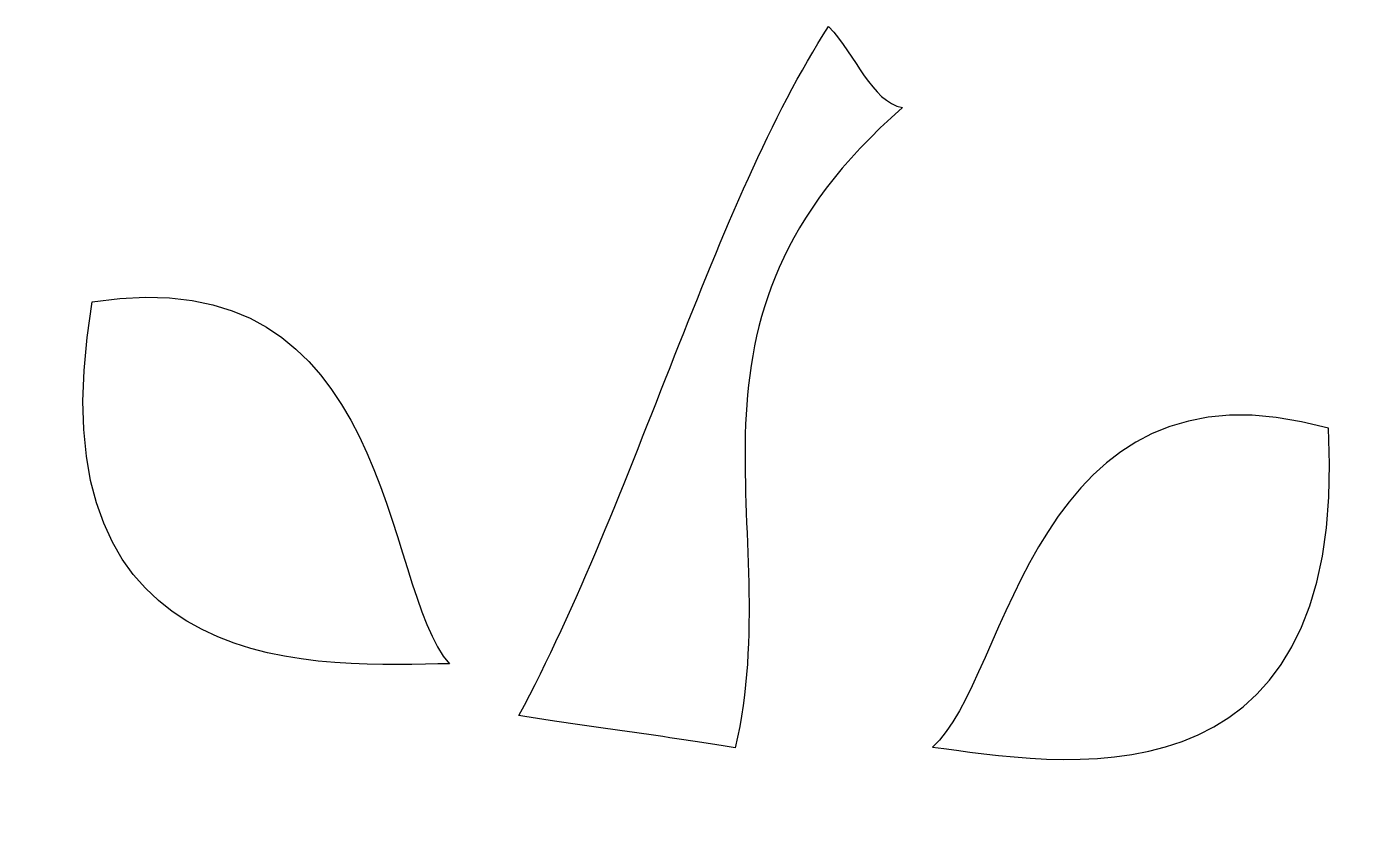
# Model space of a CAD drawing. Header units: centimetres. Extents: x -6.5 to 6.1, y -4.1 to 3.5.
import ezdxf

# ---------------------------------------------------------------- set-up
doc = ezdxf.new("R2010")
doc.units = ezdxf.units.CM
doc.header["$MEASUREMENT"] = 0
doc.layers.add('Camada 1', color=7, linetype='Continuous')

msp = doc.modelspace()

# ---------------------------------------------------------------- linework, layer by layer
at = {"layer": 'Camada 1'}
for points, knots in [([(0.27556, -3.3695), (0.77345, -1.22095), (-0.48962, 0.64658), (1.86274, 2.70933), (1.86274, 2.70933), (1.56483, 2.77058), (1.42989, 3.19704), (1.16118, 3.48028), (1.16118, 3.48028), (0.07496, 1.79711), (-0.67127, -0.99607), (-1.77953, -3.06326), (-1.77953, -3.06326), (-1.1802, -3.16471), (-0.32311, -3.26805), (0.27556, -3.3695)], [0, 0, 0, 0, 0.2, 0.2, 0.2, 0.2, 0.4, 0.4, 0.4, 0.4, 0.6, 0.6, 0.6, 0.6, 1, 1, 1, 1]), ([(-2.43948, -2.57244), (-3.09335, -1.85732), (-2.94407, 1.32945), (-5.83422, 0.86376), (-5.83422, 0.86376), (-6.45811, -2.8426), (-3.55555, -2.58297), (-2.43948, -2.57244)], [0, 0, 0, 0, 0.33333333, 0.33333333, 0.33333333, 0.33333333, 1, 1, 1, 1]), ([(2.14823, -3.3637), (2.87882, -2.72801), (3.0925, 0.45527), (5.91119, -0.33578), (5.91119, -0.33578), (6.11039, -4.08935), (3.25586, -3.50147), (2.14823, -3.3637)], [0, 0, 0, 0, 0.33333333, 0.33333333, 0.33333333, 0.33333333, 1, 1, 1, 1])]:
    msp.add_open_spline(points, degree=3, knots=knots, dxfattribs=at)

doc.saveas('drawing.dxf')
